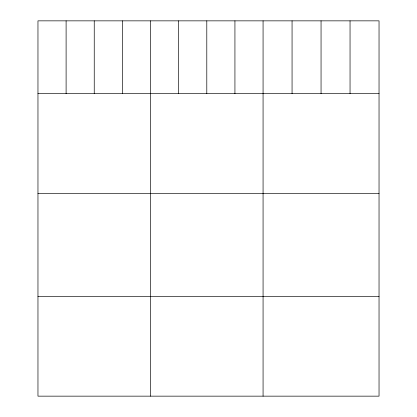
<?xml version="1.0" encoding="UTF-8"?>
<svg xmlns="http://www.w3.org/2000/svg" width="417" height="417" viewBox="0 0 417 417"><rect width="100%" height="100%" fill="white"/><g stroke="black" fill="none" stroke-linecap="round" stroke-linejoin="round"><path stroke-width="0.63" d="M379.037 93.674L379.037 396.15L37.963 396.15L37.963 20.85L379.037 20.85L379.037 93.674L37.963 93.674M37.963 193.493L379.037 193.493M37.963 296.331L379.037 296.331M350.045 20.85L350.045 93.674M321.054 20.85L321.054 93.674M292.062 20.85L292.062 93.674M263.07 20.85L263.07 396.15M234.933 20.85L234.933 93.674M206.796 20.85L206.796 93.674M178.658 20.85L178.658 93.674M150.516 20.85L150.516 396.15M122.379 20.85L122.379 93.674M94.242 20.85L94.242 93.674M66.105 20.85L66.105 93.674"/></g></svg>
